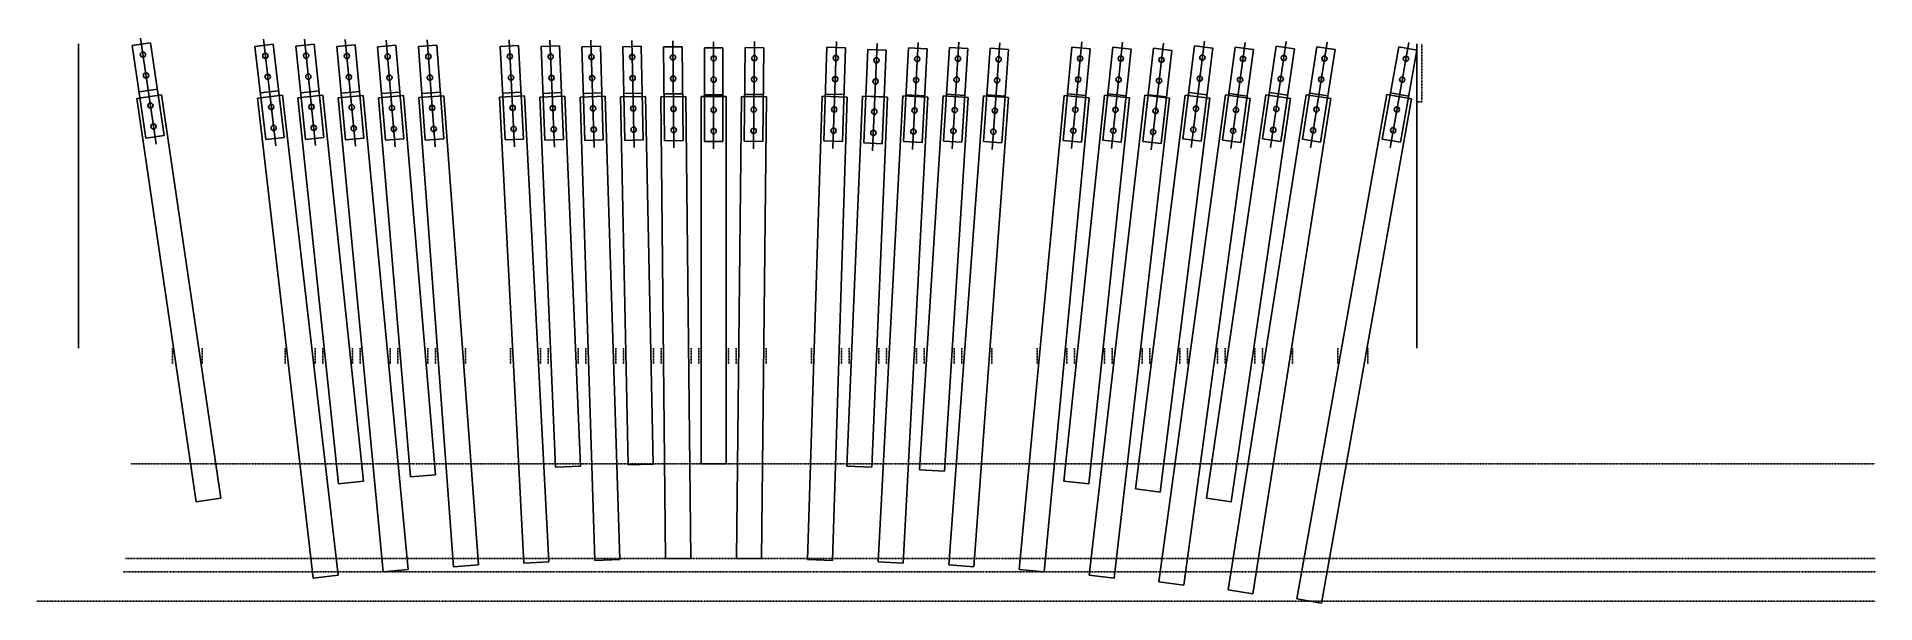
# Model space of a CAD drawing. Header units: inches. Extents: x 0 to 2212, y 0 to 681.
import ezdxf

# ---------------------------------------------------------------- set-up
doc = ezdxf.new("R2010")
doc.units = ezdxf.units.IN
doc.header["$MEASUREMENT"] = 0
doc.linetypes.add('HIDDEN2', pattern=[0.1875, 0.125, -0.0625])
doc.layers.add('A-VIEW-GREEN', color=3, linetype='Continuous')
doc.layers.add('A-VIEW-MAGENTA', color=6, linetype='Continuous')

# ---------------------------------------------------------------- blocks, each defined once
blk = doc.blocks.new('pedal spring')
at = {"layer": 'A-VIEW-MAGENTA'}
for p, q in [((-11.1, 0), (-11.1, -112.7)), ((-11.1, 0), (11.1, 0)), ((11.1, 0), (11.1, -112.7)), ((-11.1, -56.4), (11.1, -56.4)), ((-11.1, -112.7), (11.1, -112.7))]:
    blk.add_line(p, q, dxfattribs=at)
for centre in [(0, -12.7), (0, -38.1), (0, -74.6), (0, -100)]:
    blk.add_circle(centre, 3.17, dxfattribs=at)
at = {"layer": 'DEFPOINTS'}
blk.add_line((0, 7.3), (0, -121.5), dxfattribs=at)

msp = doc.modelspace()

# ---------------------------------------------------------------- linework, layer by layer
at = {"layer": 'A-VIEW-GREEN'}
for p, q in [((120.2, 606.9), (150.1, 611.3)), ((191.6, 121.9), (120.2, 606.9)), ((221.5, 126.3), (150.1, 611.3)), ((265.7, 607.4), (295.7, 610.8)), ((332.5, 30.3), (265.7, 607.4)), ((362.4, 33.8), (295.7, 610.8)), ((314.2, 607.5), (344.2, 610.7)), ((363, 143.7), (314.2, 607.5)), ((393, 146.8), (344.2, 610.7)), ((362.7, 607.7), (392.7, 610.5)), ((416.6, 37.7), (362.7, 607.7)), ((446.7, 40.6), (392.7, 610.5)), ((411.2, 607.8), (441.2, 610.3)), ((449.5, 152), (411.2, 607.8)), ((479.6, 154.5), (441.2, 610.3)), ((459.7, 608), (489.8, 610.2)), ((501.2, 43.7), (459.7, 608)), ((531.3, 46), (489.8, 610.2)), ((556.7, 608.3), (586.8, 609.9)), ((586.1, 48.3), (556.7, 608.3)), ((616.2, 49.9), (586.8, 609.9)), ((605.2, 608.5), (635.3, 609.7)), ((623.9, 163.4), (605.2, 608.5)), ((654, 164.7), (635.3, 609.7)), ((653.7, 608.6), (683.8, 609.6)), ((671.3, 51.5), (653.7, 608.6)), ((701.4, 52.5), (683.8, 609.6)), ((702.2, 608.8), (732.3, 609.4)), ((711.5, 166.4), (702.2, 608.8)), ((741.7, 167), (732.3, 609.4)), ((750.7, 608.9), (780.9, 609.2)), ((756.5, 53.3), (750.7, 608.9)), ((786.7, 53.6), (780.9, 609.2)), ((799.2, 167.6), (799.2, 609.1)), ((799.2, 609.1), (829.4, 609.1)), ((829.4, 167.6), (829.4, 609.1)), ((841.9, 53.6), (847.7, 609.2)), ((847.7, 609.2), (877.9, 608.9)), ((872, 53.3), (877.9, 608.9)), ((927.2, 52.5), (944.7, 609.6)), ((944.7, 609.6), (974.9, 608.6)), ((957.3, 51.5), (974.9, 608.6)), ((974.5, 164.7), (993.3, 609.7)), ((993.3, 609.7), (1023.4, 608.5)), ((1004.7, 163.4), (1023.4, 608.5)), ((1012.3, 49.9), (1041.8, 609.9)), ((1041.8, 609.9), (1071.9, 608.3)), ((1042.5, 48.3), (1071.9, 608.3)), ((1061.9, 160.5), (1090.3, 610)), ((1090.3, 610), (1120.4, 608.1)), ((1092, 158.6), (1120.4, 608.1)), ((1097.3, 46), (1138.8, 610.2)), ((1127.4, 43.7), (1168.9, 608)), ((1138.8, 610.2), (1168.9, 608)), ((1181.9, 40.6), (1235.9, 610.5)), ((1211.9, 37.7), (1265.9, 607.7)), ((1235.6, 146.8), (1284.4, 610.7)), ((1235.9, 610.5), (1265.9, 607.7)), ((1265.6, 143.7), (1314.4, 607.5)), ((1266.2, 33.8), (1332.9, 610.8)), ((1284.4, 610.7), (1314.4, 607.5)), ((1296.1, 30.3), (1362.9, 607.4)), ((1321.7, 137.4), (1381.4, 611)), ((1332.9, 610.8), (1362.9, 607.4)), ((1349.9, 25.6), (1430, 611.1)), ((1351.6, 133.7), (1411.4, 607.2)), ((1379.8, 21.5), (1459.9, 607)), ((1381.4, 611), (1411.4, 607.2)), ((1407.1, 126.3), (1478.5, 611.3)), ((1430, 611.1), (1459.9, 607)), ((1433.1, 16.1), (1527, 611.4)), ((1436.9, 121.9), (1508.4, 606.9)), ((1462.9, 11.4), (1556.8, 606.7)), ((1478.5, 611.3), (1508.4, 606.9)), ((1515.7, 5.3), (1624.1, 611.8)), ((1527, 611.4), (1556.8, 606.7)), ((1545.5, 0), (1653.9, 606.4)), ((1624.1, 611.8), (1653.9, 606.4)), ((623.9, 163.4), (654, 164.7)), ((711.5, 166.4), (741.7, 167)), ((799.2, 167.6), (829.4, 167.6)), ((974.5, 164.7), (1004.7, 163.4)), ((1061.9, 160.5), (1092, 158.6)), ((363, 143.7), (393, 146.8)), ((449.5, 152), (479.6, 154.5)), ((1235.6, 146.8), (1265.6, 143.7)), ((1321.7, 137.4), (1351.6, 133.7)), ((191.6, 121.9), (221.5, 126.3)), ((1407.1, 126.3), (1436.9, 121.9)), ((501.2, 43.7), (531.3, 46)), ((586.1, 48.3), (616.2, 49.9)), ((671.3, 51.5), (701.4, 52.5)), ((756.5, 53.3), (786.7, 53.6)), ((841.9, 53.6), (872, 53.3)), ((927.2, 52.5), (957.3, 51.5)), ((1012.3, 49.9), (1042.5, 48.3)), ((1097.3, 46), (1127.4, 43.7)), ((332.5, 30.3), (362.4, 33.8)), ((416.6, 37.7), (446.7, 40.6)), ((1181.9, 40.6), (1211.9, 37.7)), ((1266.2, 33.8), (1296.1, 30.3)), ((1349.9, 25.6), (1379.8, 21.5)), ((1433.1, 16.1), (1462.9, 11.4)), ((1515.7, 5.3), (1545.4, 0))]:
    msp.add_line(p, q, dxfattribs=at)
at = {"layer": 'A-VIEW-MAGENTA'}
for p, q in [((50.4, 672.6), (50.4, 306.8)), ((1660.1, 672.6), (1660.1, 306.8))]:
    msp.add_line(p, q, dxfattribs=at)
at = {"layer": 'A-VIEW-MAGENTA', "linetype": 'HIDDEN2'}
for p, q in [((1666.4, 672.6), (1666.4, 602.7)), ((1666.4, 602.7), (1660.1, 602.7)), ((163.1, 306.8), (163.1, 287.7)), ((199.1, 306.8), (199.1, 287.7)), ((298.8, 306.8), (298.8, 287.7)), ((334.8, 306.8), (334.8, 287.7)), ((344, 306.8), (344, 287.7)), ((380, 306.8), (380, 287.7)), ((389.2, 306.8), (389.2, 287.7)), ((425.2, 306.8), (425.2, 287.7)), ((434.4, 306.8), (434.4, 287.7)), ((470.4, 306.8), (470.4, 287.7)), ((479.7, 306.8), (479.7, 287.7)), ((515.7, 306.8), (515.7, 287.7)), ((570.1, 306.8), (570.1, 287.7)), ((606.1, 306.8), (606.1, 287.7)), ((615.4, 306.8), (615.4, 287.7)), ((651.4, 306.8), (651.4, 287.7)), ((660.6, 306.8), (660.6, 287.7)), ((696.6, 306.8), (696.6, 287.7)), ((705.8, 306.8), (705.8, 287.7)), ((741.8, 306.8), (741.8, 287.7)), ((751.1, 306.8), (751.1, 287.7)), ((787.1, 306.8), (787.1, 287.7)), ((796.3, 306.8), (796.3, 287.7)), ((832.3, 306.8), (832.3, 287.7)), ((841.5, 306.8), (841.5, 287.7)), ((877.5, 306.8), (877.5, 287.7)), ((932, 306.8), (932, 287.7)), ((968, 306.8), (968, 287.7)), ((977.2, 306.8), (977.2, 287.7)), ((1013.2, 306.8), (1013.2, 287.7)), ((1022.4, 306.8), (1022.4, 287.7)), ((1058.4, 306.8), (1058.4, 287.7)), ((1067.7, 306.8), (1067.7, 287.7)), ((1103.7, 306.8), (1103.7, 287.7)), ((1112.9, 306.8), (1112.9, 287.7)), ((1148.9, 306.8), (1148.9, 287.7)), ((1203.4, 306.8), (1203.4, 287.7)), ((1239.4, 306.8), (1239.4, 287.7)), ((1248.6, 306.8), (1248.6, 287.7)), ((1284.6, 306.8), (1284.6, 287.7)), ((1293.8, 306.8), (1293.8, 287.7)), ((1329.8, 306.8), (1329.8, 287.7)), ((1339.1, 306.8), (1339.1, 287.7)), ((1375.1, 306.8), (1375.1, 287.7)), ((1384.3, 306.8), (1384.3, 287.7)), ((1420.3, 306.8), (1420.3, 287.7)), ((1429.5, 306.8), (1429.5, 287.7)), ((1465.5, 306.8), (1465.5, 287.7)), ((1474.7, 306.8), (1474.7, 287.7)), ((1510.7, 306.8), (1510.7, 287.7)), ((1565.3, 306.8), (1565.3, 287.7)), ((1601.3, 306.8), (1601.3, 287.7)), ((113.2, 167.6), (2211.7, 167.6)), ((106.7, 53.6), (2211.7, 53.6)), ((104.1, 37.6), (2211.7, 37.6)), ((0, 2.6), (2211.7, 2.6))]:
    msp.add_line(p, q, dxfattribs=at)

# ---------------------------------------------------------------- block references
at = {"layer": 'A-VIEW-MAGENTA'}
for p, rotation in [((125.9, 672.2), 8.376), ((273.5, 670.8), 6.598999999999999), ((322.7, 671), 6.004), ((371.9, 670.5), 5.407), ((421.1, 669.9), 4.809), ((470.2, 670), 4.21), ((568.5, 670.1), 3.01), ((617.7, 669.8), 2.409), ((666.9, 669.5), 1.807), ((716, 669.4), 1.205), ((765.2, 668.9), 0.603), ((863.4, 668), 359.397), ((961.7, 668.2), 358.193), ((1010.7, 665.5), 357.591), ((1059.9, 667), 356.99), ((1109, 667.5), 356.389), ((1158.1, 666.7), 355.79), ((1256.4, 667.6), 354.593), ((1305.5, 667.5), 353.996), ((1354.5, 666), 353.401), ((1403.9, 668.6), 352.807), ((1452.8, 667.1), 352.215), ((1502.1, 668.1), 351.624), ((1551.1, 667.4), 351.035), ((1649.4, 667.1), 349.8629999999999)]:
    msp.add_blockref('pedal spring', p, dxfattribs=dict(at, rotation=rotation))
msp.add_blockref('pedal spring', (814.3, 667.7), dxfattribs=at)

doc.saveas('drawing.dxf')
